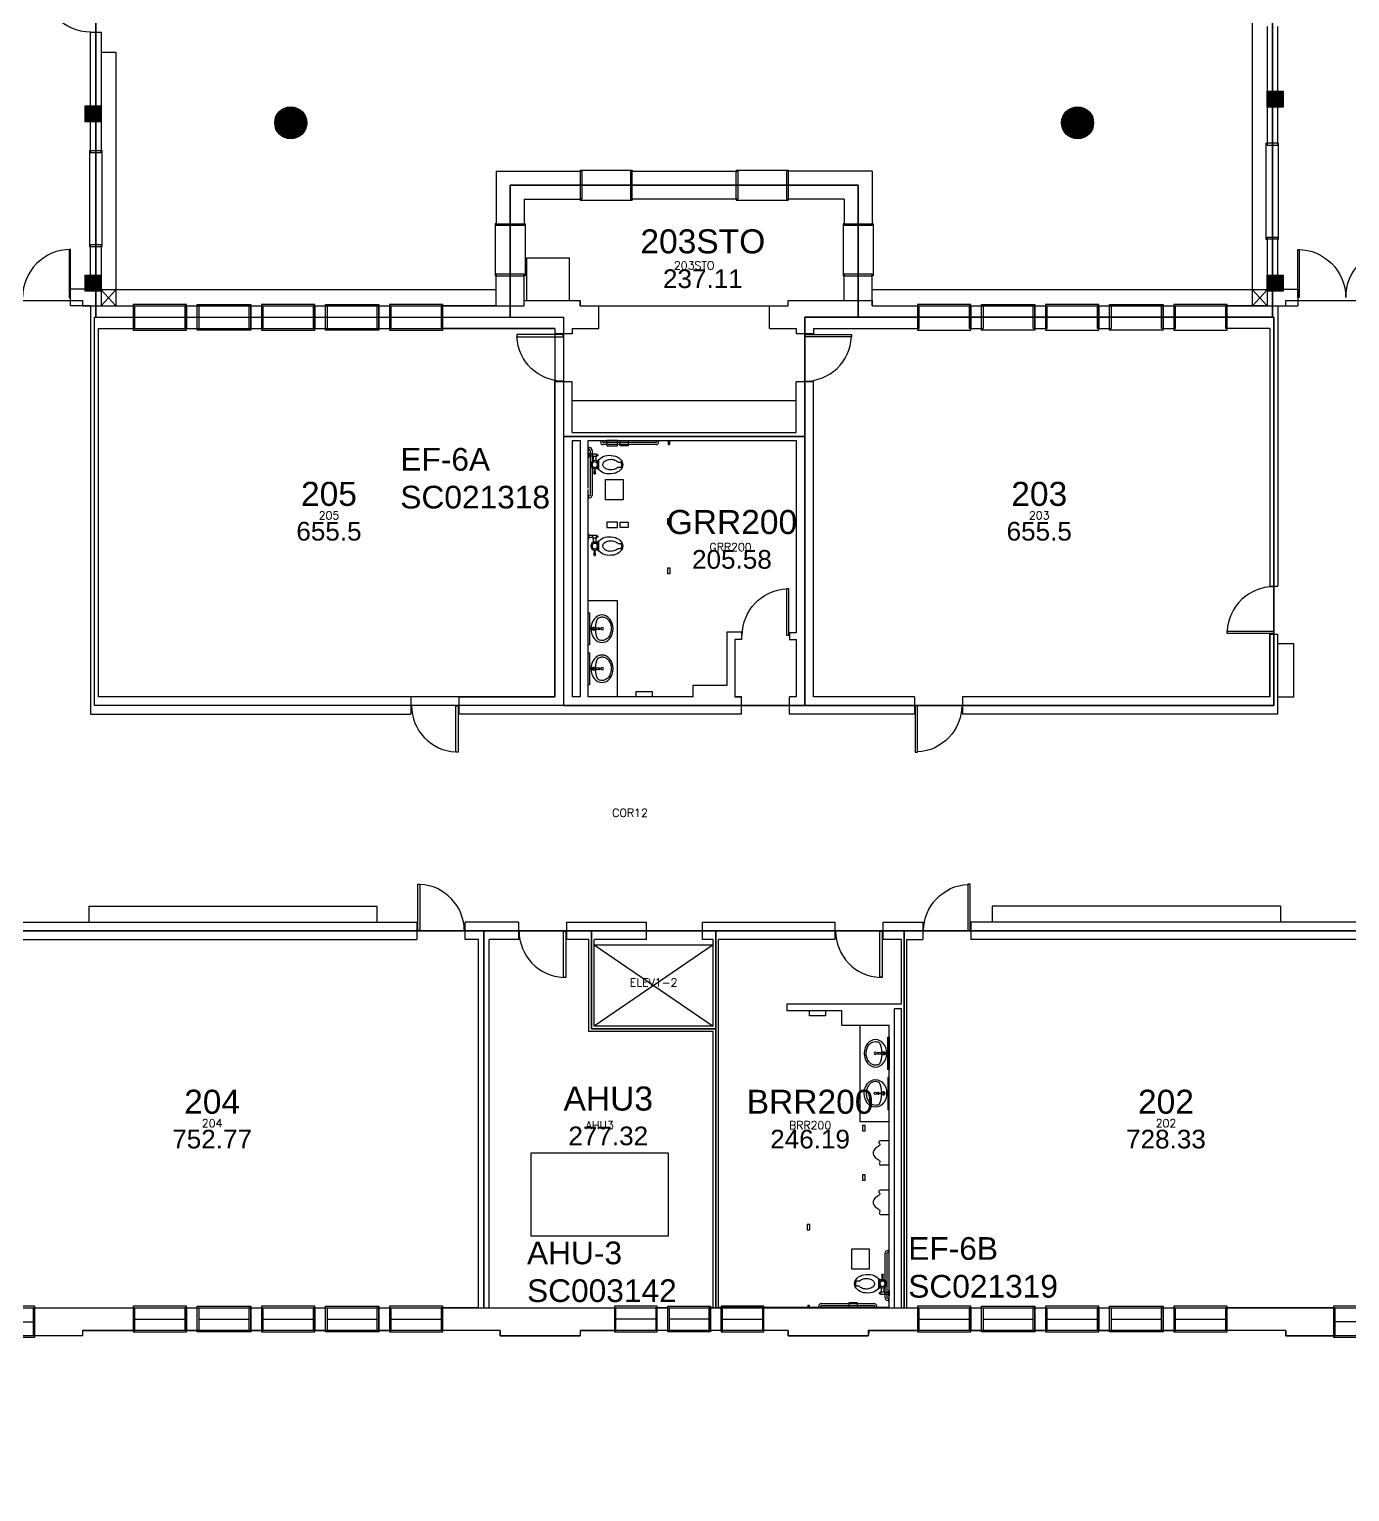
# Model space of a CAD drawing. Header units: inches. Extents: x -2145 to 3863, y -18008 to 4650.
# Drawn here: x -1026 to -36, y -17819 to -16723 of the extents above; entities that cross this region are included whole.
import ezdxf
from ezdxf.enums import TextEntityAlignment as Align

# ---------------------------------------------------------------- set-up
doc = ezdxf.new("R2010")
doc.units = ezdxf.units.IN
doc.header["$LTSCALE"] = 48
doc.header["$MEASUREMENT"] = 0
doc.layers.get('0').update_dxf_attribs({"linetype": 'CONTINUOUS'})
for name, color, linetype in [('A-COLS', 1, 'CONTINUOUS'), ('A-COLS-GRID', 41, 'CONTINUOUS'), ('A-DOOR', 30, 'CONTINUOUS'), ('A-FLR-TPTN', 30, 'CONTINUOUS'), ('A-FURN', 41, 'CONTINUOUS'), ('A-PFIX', 3, 'CONTINUOUS'), ('A-WALLS', 1, 'CONTINUOUS'), ('A-WIN', 30, 'CONTINUOUS'), ('CAFM_BLDG_OTLN', 41, 'CONTINUOUS'), ('CAFM_Gross', 200, 'CONTINUOUS'), ('CAFM_ID', 8, 'CONTINUOUS'), ('CAFM_MeasuredGross', 50, 'CONTINUOUS'), ('CAFM_SPACE', 5, 'CONTINUOUS'), ('CAFM_Space_Label', 7, 'CONTINUOUS'), ('FCA HVAC EQ', 30, 'CONTINUOUS')]:
    doc.layers.add(name, color=color, linetype=linetype)
doc.layers.add('A-FLOR-SPCL', color=2, linetype='CONTINUOUS', lineweight=15)
doc.styles.add('ARIAL', font='arial.ttf')
doc.styles.add('ATT', font='txt')
doc.styles.add('CAFM-TXT', font='txt.shx', dxfattribs={"height": 6})

# ---------------------------------------------------------------- blocks, each defined once
blk = doc.blocks.new('WN1')
for p, q in [((0, -0.5625), (0, 0.5625)), ((0, 0.5625), (1, 0.5625)), ((1, 0.5625), (1, -0.5625)), ((0, 0.5), (0.03125, 0.5)), ((0.03125, 0.5), (0.03125, -0.5)), ((1, 0.5), (0.96875, 0.5)), ((0.96875, -0.5), (0.96875, 0.5)), ((0.03125, 0), (0.96875, 0)), ((0, -0.5), (0.03125, -0.5)), ((1, -0.5), (0.96875, -0.5)), ((1, -0.5625), (0, -0.5625))]:
    blk.add_line(p, q)
blk = doc.blocks.new('DR-S90')
for p, q in [((0.015, 0.005), (0.015, 0.97)), ((0.015, 0.97), (0.062, 0.97)), ((0.062, 0.97), (0.062, 0.005)), ((0.062, 0.005), (0.015, 0.005))]:
    blk.add_line(p, q)
blk.add_arc((0.015, 0), 0.97, 360, 87.217)
blk = doc.blocks.new('DR-DOUB')
for p, q in [((0, 0.5), (0.015625, 0.5)), ((0, 0), (0, 0.5)), ((0.015625, 0.5), (0.015625, 0)), ((1, 0.5), (0.984375, 0.5)), ((0.984375, 0.5), (0.984375, 0)), ((1, 0), (1, 0.5)), ((0.015625, 0), (0, 0)), ((0.984375, 0), (1, 0))]:
    blk.add_line(p, q)
for centre, start, end in [((0, 0), 0, 90), ((1, 0), 90, 180)]:
    blk.add_arc(centre, 0.5, start, end)
blk = doc.blocks.new('08PDSS01')
for p, q in [((0, 0), (0, 1)), ((0.06, 0), (0.06, 0.998)), ((0, 0), (0.06, 0))]:
    blk.add_line(p, q)
blk.add_arc((0, 0), 1, 0, 90)
at = {"flags": 1}
for tag, p in [('DOORTYPE', (0.5, 0)), ('DOORNUM', (0.5, -0.171)), ('N/E', (0.5, -0.343)), ('DOORMAT', (0.5, -0.686)), ('SIZE', (0.5, -0.514)), ('FRAMEMAT', (0.5, -0.857)), ('JAMBDET', (0.5, -1.2)), ('HEADDET', (0.5, -1.029)), ('FIRERATE', (0.5, -1.371)), ('HRDWR', (0.5, -1.543)), ('REMRKS', (0.5, -1.714))]:
    blk.add_attdef(tag, text='', height=0.1, dxfattribs=at).set_placement(p, align=Align.CENTER)
blk = doc.blocks.new('A$C158C44AE')
at = {"ltscale": 0.5}
for p, q in [((0, 39), (0.2, 39)), ((0, 36), (0.2, 36)), ((0.2, 39), (0.2, 36)), ((0.2, 38.3), (1, 38.3)), ((0.2, 36.8), (1, 36.8)), ((1.5, 36.3), (1.5, 2.8)), ((3, 36.3), (3, 2.8)), ((8.5, 43.6), (8.5, 43.4)), ((11.5, 43.4), (8.5, 43.4)), ((9.3, 43.4), (9.3, 42.6)), ((10.8, 43.4), (10.8, 42.6)), ((50.8, 42.1), (11.3, 42.1)), ((50.8, 40.6), (11.3, 40.6)), ((11.5, 43.6), (11.5, 43.4)), ((50.5, 43.6), (50.5, 43.4)), ((53.5, 43.4), (50.5, 43.4)), ((51.3, 43.4), (51.3, 42.6)), ((52.8, 43.4), (52.8, 42.6)), ((53.5, 43.6), (53.5, 43.4)), ((0, 3), (0.2, 3)), ((0, 0), (0.2, 0)), ((0.2, 0), (0.2, 3)), ((0.2, 2.3), (1, 2.3)), ((0.2, 0.8), (1, 0.8))]:
    blk.add_line(p, q, dxfattribs=at)
for centre, radius, start, end in [((1, 36.3), 2, 0, 90), ((1, 36.3), 0.5, 0, 90), ((11.3, 42.6), 2, 180, 270), ((11.3, 42.6), 0.5, 180, 270), ((50.8, 42.6), 2, 270, 0), ((50.8, 42.6), 0.5, 270, 0), ((1, 2.8), 0.5, 270, 0), ((1, 2.8), 2, 270, 0)]:
    blk.add_arc(centre, radius, start, end, dxfattribs=at)
blk = doc.blocks.new('uri2')
at = {"flags": 128}
blk.add_lwpolyline([(10.4, 3.3), (7.6, 5.3, -0.277747), (7, 6.1), (7, 6.3, -0.158056), (7.3, 7.3, 0.609508), (6.4, 9), (0, 9), (0, -9), (6.6, -9, 0.685186), (7.4, -7.1, -0.211068), (7, -6.3), (7, -6.1, -0.277747), (7.6, -5.3), (10.4, -3.3, 0.481728), (10.4, 3.3)], format="xyb", close=True, dxfattribs=at)
blk = doc.blocks.new('push lav')
for p, q in [((0.8, -6.1), (-0.7, -6.1)), ((-0.4, -4.7), (-0.5, -2.2)), ((0.5, -2.2), (0.4, -4.7))]:
    blk.add_line(p, q)
for points in [[(-7.9, -3.2, 0.098679), (-0.6, -4.8, 0.098679)], [(0.7, -4.8, 0.097688), (7.9, -3.2)]]:
    blk.add_lwpolyline(points, format="xyb")
blk.add_lwpolyline([(-0.2, -4.7), (0.2, -4.7, -0.414214), (0.8, -5.3), (0.8, -6.9, -0.414214), (0.7, -7), (-0.6, -7, -0.414214), (-0.7, -6.9), (-0.7, -5.3, -0.414214)], format="xyb", close=True)
blk.add_circle((0, 0), 0.933)
for centre, radius, start, end in [((0, -6.2), 1.25, 128.8964, 51.1036), ((0, -6.2), 1, 142.1808, 218.2793), ((0, -2.2), 0.699, 313.1856, 225.4202), ((0, -6.2), 1, 233.5734, 306.4266), ((0, -2.2), 0.498, 354.7676, 181.7296), ((0, -6.2), 1, 321.7207, 37.8192)]:
    blk.add_arc(centre, radius, start, end)
blk.add_ellipse((0, -0.1), major_axis=(-10.3, 0), ratio=0.812465)
blk.add_open_spline([(7.9, -3.2), (8, -2.9), (8.2, -2.7), (8.6, -1.7), (8.8, -1), (8.9, 0.6), (8.7, 1.4), (8.1, 2.9), (7.6, 3.6), (6.3, 4.8), (5.5, 5.4), (3.6, 6.3), (2.6, 6.6), (0.5, 6.9), (-0.6, 6.9), (-2.7, 6.5), (-3.7, 6.2), (-5.6, 5.3), (-6.4, 4.8), (-7.6, 3.5), (-8.1, 2.8), (-8.7, 1.3), (-8.8, 0.6), (-8.8, -0.1), (-8.8, -0.7), (-8.7, -1.3), (-8.4, -2.3), (-8.2, -2.8), (-7.9, -3.2)], degree=3, knots=[2.657916, 2.657916, 2.657916, 2.657916, 2.76688, 2.76688, 3.121874, 3.121874, 3.476868, 3.476868, 3.831863, 3.831863, 4.186857, 4.186857, 4.541851, 4.541851, 4.896845, 4.896845, 5.251839, 5.251839, 5.606834, 5.606834, 5.961828, 5.961828, 6.283185, 6.283185, 6.283185, 6.565106, 6.565106, 6.766844, 6.766844, 6.766844, 6.766844])
blk = doc.blocks.new('toidy3')
at = {"color": 0, "linetype": 'ByBlock', "lineweight": -2}
for p, q in [((4.6, 3), (4.4, 6.7)), ((4.6, 7), (5.3, 7)), ((5.6, 6.7), (5.4, 3)), ((8, 3.7), (8, -3.7)), ((22.4, 1.8), (25.7, 1.8)), ((3.5, -6.3), (0.2, -6.3)), ((3.5, -7.9), (0.2, -7.9)), ((4, -2.8), (4, -6)), ((6, -2.8), (6, -6)), ((22.4, -1.8), (25.7, -1.8))]:
    blk.add_line(p, q, dxfattribs=at)
for points in [[(0, -9.1), (0.2, -9.1), (0.2, -5.1), (0, -5.1)], [(3.5, -8.1), (6.4, -8.1), (6.4, -6), (3.5, -6)], [(6.4, -7.9), (6.9, -7.9), (6.9, -6.3), (6.4, -6.3)], [(6.9, -7.4), (7.3, -7.4), (7.3, -6.7), (6.9, -6.7)]]:
    blk.add_lwpolyline(points, close=True, dxfattribs=at)
for radius in [3.02, 2.02]:
    blk.add_circle((5, 0), radius, dxfattribs=at)
for centre, radius, start, end in [((4.6, 6.7), 0.25, 90, 185.3528), ((5.3, 6.7), 0.25, 354.6472, 90), ((3.6, 8), 6.17, 298.4995, 315.9186), ((3.6, -8), 6.17, 44.0814, 61.5005)]:
    blk.add_arc(centre, radius, start, end, dxfattribs=at)
blk.add_ellipse((16.2, 0), major_axis=(9.75, 0), ratio=0.717949, start_param=3.703662, end_param=8.862708, dxfattribs=at)
for points, knots in [([(22.4, 1.8), (22.2, 1.9), (22.1, 2.1), (21.6, 2.5), (21.3, 2.8), (20.4, 3.3), (19.8, 3.5), (18.7, 3.8), (18.1, 3.9), (16.9, 4), (16.3, 4), (15.2, 3.8), (14.6, 3.7), (13.6, 3.3), (13.1, 3), (12.3, 2.5), (12, 2.2), (11.5, 1.5), (11.3, 1.2), (11.1, 0.6), (11, 0.3), (11, 0), (11, 0), (11, 0), (11, -0.3), (11, -0.6), (11.3, -1.2), (11.4, -1.5), (11.9, -2.1), (12.2, -2.4), (13, -3), (13.5, -3.2), (14.5, -3.6), (15, -3.8), (16.2, -4), (16.8, -4), (18, -4), (18.6, -3.9), (19.7, -3.6), (20.3, -3.4), (21.2, -2.9), (21.6, -2.6), (22.1, -2.1), (22.2, -1.9), (22.4, -1.8)], [3.676977, 3.676977, 3.676977, 3.676977, 3.813181, 3.813181, 4.085551, 4.085551, 4.357921, 4.357921, 4.630291, 4.630291, 4.902661, 4.902661, 5.175031, 5.175031, 5.447402, 5.447402, 5.719772, 5.719772, 5.992142, 5.992142, 6.264512, 6.264512, 6.283185, 6.283185, 6.283185, 6.555555, 6.555555, 6.827925, 6.827925, 7.100296, 7.100296, 7.372666, 7.372666, 7.645036, 7.645036, 7.917406, 7.917406, 8.189776, 8.189776, 8.462146, 8.462146, 8.734516, 8.734516, 8.889387, 8.889387, 8.889387, 8.889387]), ([(24.6, -1.8), (24.7, -1.5), (24.8, -1.1), (25.1, -0.2), (25, 0.5), (24.8, 1.4), (24.7, 1.6), (24.6, 1.8)], [2.8272874, 2.8272874, 2.8272874, 2.8272874, 2.9918259, 2.9918259, 3.3572959, 3.3572959, 3.4559427, 3.4559427, 3.4559427, 3.4559427])]:
    blk.add_open_spline(points, degree=3, knots=knots, dxfattribs=at)
at = {"style": 'ATT', "text_generation_flag": 4}
for tag, p, flags in [('ITEM', (36.1, -2.5), 3), ('ROOM_NUMBER', (36.1, -17.5), 1)]:
    blk.add_attdef(tag, p, '', height=6, dxfattribs=dict(at, flags=flags))

msp = doc.modelspace()

# ---------------------------------------------------------------- linework, layer by layer
msp.add_lwpolyline([(-973.9, -16947.5), (-631.9, -16947.5), (-631.9, -17223.5), (-973.9, -17223.5)], close=True)
at = {"layer": 'A-COLS'}
for points in [[(-97.9, -16769.5), (-85.9, -16769.5), (-85.9, -16781.5), (-97.9, -16781.5)], [(-983.9, -16780.5), (-971.9, -16780.5), (-971.9, -16792.5), (-983.9, -16792.5)], [(-983.9, -16907.5), (-971.9, -16907.5), (-971.9, -16919.5), (-983.9, -16919.5)], [(-97.9, -16907.5), (-85.9, -16907.5), (-85.9, -16919.5), (-97.9, -16919.5)]]:
    msp.add_lwpolyline(points, close=True, dxfattribs=at)
for centre in [(-829.9, -16793.2), (-239.9, -16793.2)]:
    msp.add_circle(centre, 12, dxfattribs=at)
at = {"layer": 'A-COLS-GRID', "const_width": 12}
for points in [[(-835.9, -16793.2, 1), (-823.9, -16793.2, 1)], [(-245.9, -16793.2, 1), (-233.9, -16793.2, 1)]]:
    msp.add_lwpolyline(points, format="xyb", close=True, dxfattribs=at)
at = {"layer": 'A-COLS-GRID'}
for points in [[(-97.9, -16769.5), (-85.9, -16769.5), (-97.9, -16781.5), (-85.9, -16781.5)], [(-983.9, -16780.5), (-971.9, -16780.5), (-983.9, -16792.5), (-971.9, -16792.5)], [(-983.9, -16907.5), (-971.9, -16907.5), (-983.9, -16919.5), (-971.9, -16919.5)], [(-97.9, -16907.5), (-85.9, -16907.5), (-97.9, -16919.5), (-85.9, -16919.5)]]:
    msp.add_solid(points, dxfattribs=at)
at = {"layer": 'A-DOOR'}
for p, q in [((-458.1, -17142.5), (-458.1, -17177.2)), ((-456.4, -17142.5), (-458.1, -17142.5)), ((-456.4, -17177.2), (-456.4, -17142.5)), ((-458.1, -17177.2), (-456.4, -17177.2)), ((-386.4, -17433.7), (-388.1, -17433.7)), ((-509.5, -17681.2), (-381.2, -17681.2)), ((-509.5, -17681.5), (-381.2, -17681.5))]:
    msp.add_line(p, q, dxfattribs=at)
at = {"layer": 'A-DOOR', "extrusion": (0, 0, -1)}
msp.add_ellipse((-456.4, -17177.4), major_axis=(-24.7, 24.7), ratio=1, start_param=5.497787, end_param=7.020011, dxfattribs=at)
at = {"layer": 'A-FLR-TPTN'}
for p, q in [((-546.9, -17031.5), (-546.9, -17034.5)), ((-546.9, -17034.5), (-545.9, -17034.5)), ((-545.9, -17031.5), (-545.9, -17034.5)), ((-546.9, -17095), (-545.9, -17095)), ((-606.9, -17160.5), (-605.9, -17160.5)), ((-605.9, -17160.5), (-605.9, -17184.5)), ((-605.9, -17184.5), (-606.9, -17184.5)), ((-606.9, -17190.5), (-605.9, -17190.5)), ((-605.9, -17190.5), (-605.9, -17214.5)), ((-605.9, -17214.5), (-606.9, -17214.5)), ((-382.2, -17502.8), (-382.2, -17478.8)), ((-382.2, -17478.8), (-381.2, -17478.8)), ((-381.2, -17478.8), (-381.2, -17502.8)), ((-381.2, -17502.8), (-382.2, -17502.8)), ((-382.2, -17508.8), (-382.2, -17532.8)), ((-381.2, -17508.8), (-382.2, -17508.8)), ((-381.2, -17532.8), (-381.2, -17508.8)), ((-382.2, -17532.8), (-381.2, -17532.8)), ((-442.2, -17679.5), (-441.2, -17679.5)), ((-442.2, -17679.5), (-442.2, -17681.5)), ((-441.2, -17679.5), (-441.2, -17681.5))]:
    msp.add_line(p, q, dxfattribs=at)
for points in [[(-592.9, -17035.5), (-584.9, -17035.5), (-584.9, -17031.5), (-592.9, -17031.5), (-592.9, -17035.5)], [(-582.9, -17031.5), (-576.9, -17031.5), (-576.9, -17035.5), (-582.9, -17035.5), (-582.9, -17031.5)], [(-592.9, -17096.5), (-584.9, -17096.5), (-584.9, -17092.5), (-592.9, -17092.5), (-592.9, -17096.5)], [(-582.9, -17092.5), (-576.9, -17092.5), (-576.9, -17096.5), (-582.9, -17096.5), (-582.9, -17092.5)], [(-547.4, -17090), (-547.4, -17094), (-545.4, -17094), (-545.4, -17090), (-547.4, -17090)], [(-547.4, -17127), (-547.4, -17131), (-545.4, -17131), (-545.4, -17127), (-547.4, -17127)], [(-570.9, -17223.5), (-570.9, -17219.5), (-558.9, -17219.5), (-558.9, -17223.5), (-570.9, -17223.5)], [(-441, -17462.6), (-441, -17458.6), (-429, -17458.6), (-429, -17462.6), (-441, -17462.6)], [(-401.2, -17545), (-401.2, -17549), (-399.2, -17549), (-399.2, -17545), (-401.2, -17545)], [(-401.2, -17582), (-401.2, -17586), (-399.2, -17586), (-399.2, -17582), (-401.2, -17582)], [(-442.7, -17619), (-442.7, -17623), (-440.7, -17623), (-440.7, -17619), (-442.7, -17619)], [(-405.2, -17681.5), (-411.2, -17681.5), (-411.2, -17677.5), (-405.2, -17677.5), (-405.2, -17681.5)]]:
    msp.add_lwpolyline(points, dxfattribs=at)
at = {"layer": 'A-FURN'}
for p, q in [((-108.9, -16930.5), (-108.9, -16543)), ((-971.9, -16740.2), (-960.9, -16740.2)), ((-960.9, -16740.2), (-960.9, -16930.5)), ((-652.9, -16894.5), (-620.9, -16894.5)), ((-652.9, -16926.5), (-652.9, -16894.5)), ((-620.9, -16926.5), (-620.9, -16894.5)), ((-675.9, -16918.5), (-971.9, -16918.5)), ((-971.9, -16930.5), (-960.9, -16918.5)), ((-971.9, -16918.5), (-960.9, -16930.5)), ((-97.9, -16918.5), (-393.9, -16918.5)), ((-108.9, -16918.5), (-97.9, -16930.5)), ((-97.9, -16918.5), (-108.9, -16930.5)), ((-618.9, -17001.5), (-450.9, -17001.5)), ((-89.9, -17183.5), (-77.9, -17183.5)), ((-77.9, -17223.5), (-77.9, -17183.5)), ((-89.9, -17223.5), (-77.9, -17223.5)), ((-981.2, -17380.5), (-765.2, -17380.5)), ((-981.2, -17380.5), (-981.2, -17392.5)), ((-765.2, -17380.5), (-765.2, -17392.5)), ((-303.9, -17380.5), (-303.9, -17392.5)), ((-87.9, -17380.5), (-303.9, -17380.5)), ((-87.9, -17380.5), (-87.9, -17392.5)), ((-513.2, -17409.5), (-602.4, -17470.5)), ((-602.4, -17409.5), (-513.2, -17470.5)), ((-602.4, -17409.5), (-513.2, -17409.5))]:
    msp.add_line(p, q, dxfattribs=at)
for points in [[(-584.9, -17223.5), (-584.9, -17151.5), (-606.9, -17151.5)], [(-403.2, -17469.8), (-403.2, -17541.8), (-381.2, -17541.8)]]:
    msp.add_lwpolyline(points, dxfattribs=at)
at = {"layer": 'A-PFIX'}
for p, q in [((-606.9, -17180.3), (-606.9, -17156.3)), ((-606.9, -17180.3), (-606.9, -17156.3)), ((-606.9, -17210.3), (-606.9, -17186.3)), ((-606.9, -17210.3), (-606.9, -17186.3))]:
    msp.add_line(p, q, dxfattribs=at)
at = {"layer": 'A-WALLS'}
for p, q in [((-979.9, -16814), (-979.9, -16725.2)), ((-979.9, -16725.2), (-971.9, -16725.2)), ((-971.9, -16725.2), (-971.9, -16814)), ((-97.9, -16721), (-97.9, -16808.5)), ((-89.9, -16808.5), (-89.9, -16721)), ((-979.9, -16814), (-971.9, -16814)), ((-89.9, -16808.5), (-97.9, -16808.5)), ((-675.9, -16829.5), (-612.9, -16829.5)), ((-675.9, -16829.5), (-675.9, -16869)), ((-612.9, -16829.5), (-612.9, -16850.5)), ((-573.9, -16850.5), (-573.9, -16829.5)), ((-573.9, -16829.5), (-495.9, -16829.5)), ((-495.9, -16850.5), (-495.9, -16829.5)), ((-393.9, -16829.5), (-456.9, -16829.5)), ((-456.9, -16829.5), (-456.9, -16850.5)), ((-393.9, -16829.5), (-393.9, -16869)), ((-654.9, -16850.5), (-612.9, -16850.5)), ((-654.9, -16850.5), (-654.9, -16869)), ((-495.9, -16850.5), (-573.9, -16850.5)), ((-414.9, -16850.5), (-456.9, -16850.5)), ((-414.9, -16850.5), (-414.9, -16869)), ((-675.9, -16869), (-654.9, -16869)), ((-414.9, -16869), (-393.9, -16869)), ((-89.9, -16880.5), (-97.9, -16880.5)), ((-97.9, -16880.5), (-97.9, -16930.5)), ((-89.9, -16918), (-89.9, -16880.5)), ((-979.9, -16918), (-979.9, -16886)), ((-979.9, -16886), (-971.9, -16886)), ((-971.9, -16886), (-971.9, -16930.5)), ((-675.9, -16930.5), (-675.9, -16908)), ((-675.9, -16908), (-654.9, -16908)), ((-654.9, -16926.5), (-654.9, -16908)), ((-414.9, -16926.5), (-414.9, -16908)), ((-414.9, -16908), (-393.9, -16908)), ((-393.9, -16930.5), (-393.9, -16908)), ((-979.9, -16918), (-994.9, -16918)), ((-994.9, -16930.5), (-994.9, -16918)), ((-654.9, -16926.5), (-612.9, -16926.5)), ((-612.9, -16930.5), (-612.9, -16926.5)), ((-456.9, -16930.5), (-456.9, -16926.5)), ((-456.9, -16926.5), (-414.9, -16926.5)), ((-89.9, -16918), (-74.9, -16918)), ((-74.9, -16918), (-74.9, -16930.5)), ((-979.9, -16930.5), (-994.9, -16930.5)), ((-979.9, -16930.5), (-979.9, -17236.5)), ((-971.9, -16930.5), (-947.9, -16930.5)), ((-947.9, -16930.5), (-947.9, -16947.5)), ((-907.9, -16930.5), (-907.9, -16947.5)), ((-907.9, -16930.5), (-899.9, -16930.5)), ((-899.9, -16947.5), (-899.9, -16930.5)), ((-859.9, -16947.5), (-859.9, -16930.5)), ((-859.9, -16930.5), (-851.9, -16930.5)), ((-851.9, -16930.5), (-851.9, -16947.5)), ((-811.9, -16930.5), (-811.9, -16947.5)), ((-811.9, -16930.5), (-803.9, -16930.5)), ((-803.9, -16947.5), (-803.9, -16930.5)), ((-763.9, -16947.5), (-763.9, -16930.5)), ((-763.9, -16930.5), (-755.9, -16930.5)), ((-755.9, -16930.5), (-755.9, -16947.5)), ((-715.9, -16947.5), (-715.9, -16930.5)), ((-675.9, -16930.5), (-715.9, -16930.5)), ((-612.9, -16930.5), (-598.9, -16930.5)), ((-598.9, -16947.5), (-598.9, -16930.5)), ((-470.9, -16930.5), (-456.9, -16930.5)), ((-470.9, -16947.5), (-470.9, -16930.5)), ((-393.9, -16930.5), (-359.9, -16930.5)), ((-359.9, -16930.5), (-359.9, -16947.5)), ((-319.9, -16930.5), (-311.9, -16930.5)), ((-319.9, -16930.5), (-319.9, -16947.5)), ((-311.9, -16947.5), (-311.9, -16930.5)), ((-271.9, -16930.5), (-263.9, -16930.5)), ((-271.9, -16947.5), (-271.9, -16930.5)), ((-263.9, -16930.5), (-263.9, -16947.5)), ((-223.9, -16930.5), (-215.9, -16930.5)), ((-223.9, -16930.5), (-223.9, -16947.5)), ((-215.9, -16947.5), (-215.9, -16930.5)), ((-175.9, -16930.5), (-167.9, -16930.5)), ((-175.9, -16947.5), (-175.9, -16930.5)), ((-167.9, -16930.5), (-167.9, -16947.5)), ((-97.9, -16930.5), (-127.9, -16930.5)), ((-127.9, -16947.5), (-127.9, -16930.5)), ((-89.9, -16930.5), (-89.9, -17140.5)), ((-89.9, -16930.5), (-74.9, -16930.5)), ((-973.9, -17223.5), (-973.9, -16947.5)), ((-973.9, -16947.5), (-947.9, -16947.5)), ((-907.9, -16947.5), (-899.9, -16947.5)), ((-859.9, -16947.5), (-851.9, -16947.5)), ((-811.9, -16947.5), (-803.9, -16947.5)), ((-763.9, -16947.5), (-755.9, -16947.5)), ((-631.9, -16947.5), (-715.9, -16947.5)), ((-631.9, -16947.5), (-631.9, -16951.5)), ((-618.9, -16947.5), (-598.9, -16947.5)), ((-618.9, -16947.5), (-618.9, -16951.5)), ((-470.9, -16947.5), (-450.9, -16947.5)), ((-450.9, -16947.5), (-450.9, -16951.5)), ((-437.9, -16947.5), (-359.9, -16947.5)), ((-437.9, -16947.5), (-437.9, -16951.5)), ((-319.9, -16947.5), (-311.9, -16947.5)), ((-271.9, -16947.5), (-263.9, -16947.5)), ((-223.9, -16947.5), (-215.9, -16947.5)), ((-175.9, -16947.5), (-167.9, -16947.5)), ((-95.9, -16947.5), (-127.9, -16947.5)), ((-95.9, -16947.5), (-95.9, -17140.5)), ((-618.9, -16951.5), (-631.9, -16951.5)), ((-437.9, -16951.5), (-450.9, -16951.5)), ((-631.9, -17223.5), (-631.9, -16987.5)), ((-618.9, -16987.5), (-631.9, -16987.5)), ((-618.9, -17025.5), (-618.9, -16987.5)), ((-450.9, -17025.5), (-450.9, -16987.5)), ((-437.9, -16987.5), (-450.9, -16987.5)), ((-437.9, -17223.5), (-437.9, -16987.5)), ((-618.9, -17025.5), (-450.9, -17025.5)), ((-618.9, -17031.5), (-618.9, -17223.5)), ((-618.9, -17031.5), (-612.9, -17031.5)), ((-612.9, -17031.5), (-612.9, -17223.5)), ((-606.9, -17067), (-606.9, -17031.5)), ((-606.9, -17031.5), (-450.9, -17031.5)), ((-450.9, -17031.5), (-450.9, -17175.5)), ((-606.9, -17223.5), (-606.9, -17068)), ((-95.9, -17140.5), (-89.9, -17140.5)), ((-491.9, -17174.8), (-491.9, -17180.5)), ((-450.9, -17175.5), (-455.9, -17175.5)), ((-455.9, -17175.5), (-455.9, -17180.5)), ((-95.9, -17176.5), (-95.9, -17223.5)), ((-95.9, -17223.5), (-95.9, -17176.5)), ((-95.9, -17176.5), (-89.9, -17176.5)), ((-89.9, -17236.5), (-89.9, -17176.5)), ((-496.9, -17181.5), (-496.9, -17223.5)), ((-450.9, -17181.5), (-450.9, -17223.5)), ((-739.9, -17223.5), (-973.9, -17223.5)), ((-739.9, -17223.5), (-739.9, -17236.5)), ((-703.9, -17223.5), (-631.9, -17223.5)), ((-703.9, -17223.5), (-703.9, -17236.5)), ((-612.9, -17223.5), (-618.9, -17223.5)), ((-528.1, -17223.5), (-606.9, -17223.5)), ((-491.9, -17223.5), (-496.9, -17223.5)), ((-491.9, -17236.5), (-491.9, -17223.5)), ((-450.9, -17223.5), (-455.9, -17223.5)), ((-455.9, -17236.5), (-455.9, -17223.5)), ((-362.3, -17223.5), (-437.9, -17223.5)), ((-362.3, -17223.5), (-362.3, -17236.5)), ((-95.9, -17223.5), (-326.3, -17223.5)), ((-326.3, -17223.5), (-326.3, -17236.5)), ((-979.9, -17236.5), (-739.9, -17236.5)), ((-491.9, -17236.5), (-703.9, -17236.5)), ((-362.3, -17236.5), (-455.9, -17236.5)), ((-89.9, -17236.5), (-326.3, -17236.5)), ((-1081.9, -17392.5), (-735.2, -17392.5)), ((-735.2, -17392.5), (-735.2, -17405.5)), ((-659.2, -17392.5), (-699.2, -17392.5)), ((-699.2, -17405.5), (-699.2, -17392.5)), ((-659.2, -17392.5), (-659.2, -17405.5)), ((-623.2, -17392.5), (-623.2, -17405.5)), ((-623.2, -17392.5), (-563.2, -17392.5)), ((-563.2, -17405.5), (-563.2, -17392.5)), ((-521.2, -17405.5), (-521.2, -17392.5)), ((-521.2, -17392.5), (-421.9, -17392.5)), ((-421.9, -17392.5), (-421.9, -17405.5)), ((-385.9, -17392.5), (-385.9, -17405.5)), ((-385.9, -17392.5), (-355.9, -17392.5)), ((-355.9, -17392.5), (-355.9, -17405.5)), ((-319.9, -17392.5), (-319.9, -17405.5)), ((9.1, -17392.5), (-319.9, -17392.5)), ((-1081.9, -17405.5), (-735.2, -17405.5)), ((-689.2, -17405.5), (-699.2, -17405.5)), ((-689.2, -17681.5), (-689.2, -17405.5)), ((-681.2, -17681.5), (-681.2, -17405.5)), ((-659.2, -17405.5), (-681.2, -17405.5)), ((-606.4, -17405.5), (-623.2, -17405.5)), ((-606.4, -17474.5), (-606.4, -17405.5)), ((-602.4, -17470.5), (-602.4, -17405.5)), ((-563.2, -17405.5), (-602.4, -17405.5)), ((-513.2, -17405.5), (-521.2, -17405.5)), ((-513.2, -17470.5), (-513.2, -17405.5)), ((-509.2, -17681.5), (-509.2, -17405.5)), ((-421.9, -17405.5), (-509.2, -17405.5)), ((-371.9, -17405.5), (-385.9, -17405.5)), ((-371.9, -17453.5), (-371.9, -17405.5)), ((-367.9, -17681.5), (-367.9, -17405.5)), ((-367.9, -17405.5), (-355.9, -17405.5)), ((12.1, -17405.5), (-319.9, -17405.5)), ((-417, -17454), (-457.9, -17454)), ((-457.9, -17454), (-457.9, -17458.6)), ((-371.9, -17454), (-417, -17454)), ((-457.9, -17458.6), (-417, -17458.6)), ((-417, -17458.6), (-417, -17469.8)), ((-371.9, -17457.5), (-377.2, -17457.5)), ((-377.2, -17681.5), (-377.2, -17457.5)), ((-371.9, -17681.5), (-371.9, -17457.5)), ((-513.2, -17474.5), (-606.4, -17474.5)), ((-513.2, -17470.5), (-602.4, -17470.5)), ((-513.2, -17681.5), (-513.2, -17474.5)), ((-417, -17469.8), (-381.2, -17469.8)), ((-381.2, -17681.5), (-381.2, -17469.8)), ((-1021.9, -17702.5), (-1021.9, -17681.5)), ((-1021.9, -17681.5), (-947.9, -17681.5)), ((-947.9, -17681.5), (-947.9, -17698.5)), ((-907.9, -17681.5), (-899.9, -17681.5)), ((-907.9, -17681.5), (-907.9, -17698.5)), ((-899.9, -17698.5), (-899.9, -17681.5)), ((-859.9, -17681.5), (-851.9, -17681.5)), ((-859.9, -17698.5), (-859.9, -17681.5)), ((-851.9, -17681.5), (-851.9, -17698.5)), ((-811.9, -17681.5), (-803.9, -17681.5)), ((-811.9, -17681.5), (-811.9, -17698.5)), ((-803.9, -17698.5), (-803.9, -17681.5)), ((-763.9, -17681.5), (-755.9, -17681.5)), ((-763.9, -17698.5), (-763.9, -17681.5)), ((-755.9, -17681.5), (-755.9, -17698.5)), ((-689.2, -17681.5), (-715.9, -17681.5)), ((-715.9, -17698.5), (-715.9, -17681.5)), ((-681.2, -17681.5), (-587.2, -17681.5)), ((-587.2, -17681.5), (-587.2, -17698.5)), ((-555.2, -17698.5), (-555.2, -17681.5)), ((-547.2, -17681.5), (-555.2, -17681.5)), ((-547.2, -17698.5), (-547.2, -17681.5)), ((-515.2, -17698.5), (-515.2, -17681.5)), ((-507.2, -17681.5), (-515.2, -17681.5)), ((-507.2, -17698.5), (-507.2, -17681.5)), ((-381.2, -17681.5), (-475.2, -17681.5)), ((-475.2, -17698.5), (-475.2, -17681.5)), ((-377.2, -17681.5), (-371.9, -17681.5)), ((-367.9, -17681.5), (-359.9, -17681.5)), ((-359.9, -17681.5), (-359.9, -17698.5)), ((-319.9, -17681.5), (-319.9, -17698.5)), ((-319.9, -17681.5), (-311.9, -17681.5)), ((-311.9, -17698.5), (-311.9, -17681.5)), ((-271.9, -17698.5), (-271.9, -17681.5)), ((-271.9, -17681.5), (-263.9, -17681.5)), ((-263.9, -17681.5), (-263.9, -17698.5)), ((-223.9, -17681.5), (-223.9, -17698.5)), ((-223.9, -17681.5), (-215.9, -17681.5)), ((-215.9, -17698.5), (-215.9, -17681.5)), ((-175.9, -17698.5), (-175.9, -17681.5)), ((-175.9, -17681.5), (-167.9, -17681.5)), ((-167.9, -17681.5), (-167.9, -17698.5)), ((-47.9, -17681.5), (-127.9, -17681.5)), ((-127.9, -17698.5), (-127.9, -17681.5)), ((-47.9, -17702.5), (-47.9, -17681.5)), ((-985.9, -17702.5), (-1021.9, -17702.5)), ((-985.9, -17698.5), (-985.9, -17702.5)), ((-985.9, -17698.5), (-947.9, -17698.5)), ((-907.9, -17698.5), (-899.9, -17698.5)), ((-859.9, -17698.5), (-851.9, -17698.5)), ((-811.9, -17698.5), (-803.9, -17698.5)), ((-763.9, -17698.5), (-755.9, -17698.5)), ((-672.9, -17698.5), (-715.9, -17698.5)), ((-672.9, -17698.5), (-672.9, -17702.5)), ((-672.9, -17702.5), (-612.9, -17702.5)), ((-612.9, -17698.5), (-612.9, -17702.5)), ((-612.9, -17698.5), (-587.2, -17698.5)), ((-547.2, -17698.5), (-555.2, -17698.5)), ((-507.2, -17698.5), (-515.2, -17698.5)), ((-456.9, -17698.5), (-475.2, -17698.5)), ((-456.9, -17698.5), (-456.9, -17702.5)), ((-456.9, -17702.5), (-396.9, -17702.5)), ((-396.9, -17698.5), (-396.9, -17702.5)), ((-396.9, -17698.5), (-359.9, -17698.5)), ((-319.9, -17698.5), (-311.9, -17698.5)), ((-271.9, -17698.5), (-263.9, -17698.5)), ((-223.9, -17698.5), (-215.9, -17698.5)), ((-175.9, -17698.5), (-167.9, -17698.5)), ((-83.9, -17698.5), (-127.9, -17698.5)), ((-83.9, -17698.5), (-83.9, -17702.5)), ((-83.9, -17702.5), (-47.9, -17702.5))]:
    msp.add_line(p, q, dxfattribs=at)
for points in [[(-528.1, -17223.8), (-528.1, -17214.8), (-502.6, -17214.8), (-502.6, -17174.8), (-491.9, -17174.8)], [(-491.9, -17180.5), (-496.9, -17180.5), (-496.9, -17223.5), (-491.9, -17223.5)], [(-455.9, -17180.5), (-450.9, -17180.5), (-450.9, -17223.5), (-455.9, -17223.5)]]:
    msp.add_lwpolyline(points, dxfattribs=at)
at = {"layer": 'A-WIN'}
for p, q in [((-980.7, -16814), (-980.7, -16886)), ((-975.9, -16815.5), (-975.9, -16884.5)), ((-971.2, -16886), (-971.2, -16814)), ((-98.7, -16808.5), (-98.7, -16880.5)), ((-93.9, -16810), (-93.9, -16879)), ((-89.2, -16880.5), (-89.2, -16808.5)), ((-612.9, -16828.7), (-573.9, -16828.7)), ((-495.9, -16828.7), (-456.9, -16828.7)), ((-575.2, -16840), (-611.7, -16840)), ((-458.2, -16840), (-494.7, -16840)), ((-612.9, -16851.2), (-573.9, -16851.2)), ((-495.9, -16851.2), (-456.9, -16851.2)), ((-676.7, -16869), (-676.7, -16908)), ((-665.4, -16906.7), (-665.4, -16870.2)), ((-654.2, -16869), (-654.2, -16908)), ((-415.7, -16869), (-415.7, -16908)), ((-404.4, -16906.7), (-404.4, -16870.2)), ((-393.2, -16869), (-393.2, -16908))]:
    msp.add_line(p, q, dxfattribs=at)
for points in [[(-980.7, -16814), (-979.9, -16814), (-979.9, -16815.5), (-971.9, -16815.5), (-971.9, -16814), (-971.2, -16814)], [(-98.7, -16808.5), (-97.9, -16808.5), (-97.9, -16810), (-89.9, -16810), (-89.9, -16808.5), (-89.2, -16808.5)], [(-612.9, -16828.7), (-612.9, -16829.5), (-611.7, -16829.5), (-611.7, -16850.5), (-612.9, -16850.5), (-612.9, -16851.2)], [(-573.9, -16828.7), (-573.9, -16829.5), (-575.2, -16829.5), (-575.2, -16850.5), (-573.9, -16850.5), (-573.9, -16851.2)], [(-495.9, -16828.7), (-495.9, -16829.5), (-494.7, -16829.5), (-494.7, -16850.5), (-495.9, -16850.5), (-495.9, -16851.2)], [(-456.9, -16828.7), (-456.9, -16829.5), (-458.2, -16829.5), (-458.2, -16850.5), (-456.9, -16850.5), (-456.9, -16851.2)], [(-654.2, -16869), (-654.9, -16869), (-654.9, -16870.2), (-675.9, -16870.2), (-675.9, -16869), (-676.7, -16869)], [(-393.2, -16869), (-393.9, -16869), (-393.9, -16870.2), (-414.9, -16870.2), (-414.9, -16869), (-415.7, -16869)], [(-98.7, -16880.5), (-97.9, -16880.5), (-97.9, -16879), (-89.9, -16879), (-89.9, -16880.5), (-89.2, -16880.5)], [(-980.7, -16886), (-979.9, -16886), (-979.9, -16884.5), (-971.9, -16884.5), (-971.9, -16886), (-971.2, -16886)], [(-654.2, -16908), (-654.9, -16908), (-654.9, -16906.7), (-675.9, -16906.7), (-675.9, -16908), (-676.7, -16908)], [(-393.2, -16908), (-393.9, -16908), (-393.9, -16906.7), (-414.9, -16906.7), (-414.9, -16908), (-415.7, -16908)]]:
    msp.add_lwpolyline(points, dxfattribs=at)
at = {"layer": 'CAFM_BLDG_OTLN'}
for points in [[(-1081.9, -16926.5), (-985.9, -16926.5), (-985.9, -16930.5), (-654.9, -16930.5), (-654.9, -16926.5), (-612.9, -16926.5), (-612.9, -16930.5), (-456.9, -16930.5), (-456.9, -16926.5), (-393.9, -16926.5), (-393.9, -16930.5), (-83.9, -16930.5), (-83.9, -16926.5), (12.1, -16926.5)], [(12.1, -17702.5), (-83.9, -17702.5), (-83.9, -17698.5), (-396.2, -17698.5), (-396.9, -17702.5), (-456.9, -17702.5), (-456.9, -17698.5), (-612.9, -17698.5), (-612.9, -17702.5), (-672.9, -17702.5), (-672.9, -17698.5), (-985.9, -17698.5), (-985.9, -17702.5), (-1081.9, -17702.5)]]:
    msp.add_lwpolyline(points, dxfattribs=at)
at = {"layer": 'CAFM_Gross'}
msp.add_lwpolyline([(12.1, -17702.5), (-83.9, -17702.5), (-83.9, -17698.5), (-396.9, -17698.5), (-396.9, -17702.5), (-456.9, -17702.5), (-456.9, -17698.5), (-612.9, -17698.5), (-612.9, -17702.5), (-672.9, -17702.5), (-672.9, -17698.5), (-985.9, -17698.5), (-985.9, -17702.5), (-1081.9, -17702.5)], dxfattribs=at)
at = {"layer": 'CAFM_MeasuredGross'}
msp.add_lwpolyline([(-1102.9, -17681.5), (33.1, -17681.5), (33.1, -17819.5), (309.1, -17819.5), (309.1, -16809.5), (36.1, -16809.5), (35.9, -15874.5), (583.9, -15874.5), (584.1, -15467.5), (25.1, -15467.5), (25.1, -15421.5), (-163.9, -15421.5), (-163.9, -15299.5)], dxfattribs=at)
at = {"layer": 'CAFM_SPACE'}
for points in [[(-1084.9, -17399), (15.1, -17399), (15.1, -17230), (22.6, -17230), (22.6, -16809.5), (36.1, -16809.5), (36.1, -16792), (36.1, -15870)], [(-93.9, -16359), (-93.9, -16939), (-92.9, -16939), (-92.9, -17230), (-976.9, -17230), (-976.9, -16939), (-975.9, -16939), (-975.9, -16161.7)]]:
    msp.add_lwpolyline(points, dxfattribs=at)
for points in [[(-93.9, -16810), (-93.9, -16359), (-96.8, -16359), (-96.8, -16287), (-93.9, -16287), (-93.9, -16161.7), (-585.9, -16161.7), (-585.9, -16329), (-975.9, -16329), (-975.9, -16939), (-665.4, -16939), (-665.4, -16840), (-404.4, -16840), (-404.4, -16939), (-93.9, -16939)], [(-444.4, -16939), (-404.4, -16939), (-404.4, -16840), (-665.4, -16840), (-665.4, -16939), (-625.4, -16939), (-625.4, -17028.5), (-444.4, -17028.5)], [(-625.4, -16939), (-625.4, -17230), (-976.9, -17230), (-976.9, -16939)], [(-444.4, -16939), (-444.4, -17230), (-92.9, -17230), (-92.9, -16939)], [(-625.4, -17028.5), (-625.4, -17230), (-444.4, -17230), (-444.4, -17028.5)], [(-1092.4, -17399), (-1092.4, -17681.5), (-685.2, -17681.5), (-685.2, -17399)], [(-685.2, -17399), (-685.2, -17681.5), (-511.2, -17681.5), (-511.2, -17472.5), (-604.4, -17472.5), (-604.4, -17399)], [(-604.4, -17399), (-604.4, -17472.5), (-511.2, -17472.5), (-511.2, -17399)], [(-511.2, -17399), (-511.2, -17681.5), (-369.9, -17681.5), (-369.9, -17399)], [(-369.9, -17399), (-369.9, -17681.5), (22.6, -17681.5), (22.6, -17399)]]:
    msp.add_lwpolyline(points, close=True, dxfattribs=at)
at = {"layer": 'FCA HVAC EQ'}
for points in [[(-594, -17060.5), (-580.7, -17060.5), (-580.7, -17075.8), (-594, -17075.8)], [(-649.5, -17565.5), (-547, -17565.5), (-547, -17627.8), (-649.5, -17627.8)], [(-409.3, -17637.4), (-396.1, -17637.4), (-396.1, -17652.7), (-409.3, -17652.7)]]:
    msp.add_lwpolyline(points, close=True, dxfattribs=at)

# ---------------------------------------------------------------- block references
at = {"layer": 'A-DOOR', "xscale": 36, "yscale": -36, "zscale": 36, "rotation": 270}
msp.add_blockref('08PDSS01', (-979.9, -16689.2), dxfattribs=at)
at = {"layer": 'A-DOOR'}
for name, p, xscale, yscale in [('DR-DOUB', (-1066.9, -16924.2), 72, 72), ('DR-DOUB', (-2.9, -16924.2), -72, 72), ('DR-S90', (-703.9, -17230), -36, -36), ('DR-S90', (-362.3, -17230), 36, -36), ('DR-S90', (-319.9, -17399), -36, 36), ('DR-S90', (-623.2, -17399), -36, -36), ('DR-S90', (-385.9, -17399), -36, -36)]:
    msp.add_blockref(name, p, dxfattribs=dict(at, xscale=xscale, yscale=yscale))
for p, xscale, yscale, rotation in [((-625.4, -16951.5), -36, 36, 89.99999999999969), ((-444.4, -16951.5), -36, -36, 90), ((-92.9, -17176.5), 36, 36, 90), ((-735.2, -17399), -36, -36, 180)]:
    msp.add_blockref('DR-S90', p, dxfattribs=dict(at, xscale=xscale, yscale=yscale, rotation=rotation))
at = {"layer": 'A-FLOR-SPCL'}
msp.add_blockref('A$C158C44AE', (-606.9, -17075.1), dxfattribs=at)
msp.add_blockref('A$C158C44AE', (-606.9, -17075.1), dxfattribs=at)
at = {"layer": 'A-FLR-TPTN'}
msp.add_blockref('A$C158C44AE', (-606.9, -17075.1), dxfattribs=at)
at = {"layer": 'A-FLR-TPTN', "rotation": 180}
msp.add_blockref('A$C158C44AE', (-381.2, -17637.8), dxfattribs=at)
at = {"layer": 'A-PFIX', "xscale": -1}
for name, p, rotation in [('toidy3', (-606.9, -17049.5), 180), ('toidy3', (-606.9, -17110.5), 180), ('push lav', (-596.4, -17172.5), 270), ('push lav', (-596.4, -17202.5), 270), ('push lav', (-391.6, -17490.8), 90)]:
    msp.add_blockref(name, p, dxfattribs=dict(at, rotation=rotation))
at = {"layer": 'A-PFIX'}
for name, p, rotation in [('push lav', (-391.6, -17520.8), 90), ('uri2', (-381.2, -17565.5), 180), ('uri2', (-381.2, -17602.5), 180)]:
    msp.add_blockref(name, p, dxfattribs=dict(at, rotation=rotation))
at = {"layer": 'A-PFIX', "xscale": -1}
msp.add_blockref('toidy3', (-381.2, -17663.5), dxfattribs=at)
at = {"layer": 'A-WIN'}
for p, xscale, yscale, rotation in [((-947.9, -16939), -40, 17.00000000000114, 180), ((-851.9, -16939), -40, 17.00000000000114, 180), ((-755.9, -16939), -40, 17.00000000000091, 180), ((-359.9, -16939), -40, 17.00000000000114, 180), ((-263.9, -16939), -40, 17.00000000000114, 180), ((-167.9, -16939), -40, 17.00000000000091, 180), ((-947.9, -17690), -40, 17.00000000000114, 180), ((-851.9, -17690), -40, 17.00000000000114, 180), ((-755.9, -17690), -40, 17.00000000000091, 180), ((-515.2, -17690), 32, 17.00000000000079, 179.9999999999999), ((-507.2, -17690), -32, 17.00000000000057, 180), ((-359.9, -17690), -40, 17.00000000000114, 180), ((-263.9, -17690), -40, 17.00000000000114, 180), ((-167.9, -17690), -40, 17.00000000000091, 180), ((-23.9, -17692), 24, 21.00000000000112, 179.9999999999998)]:
    msp.add_blockref('WN1', p, dxfattribs=dict(at, xscale=xscale, yscale=yscale, rotation=rotation))
for p, xscale, yscale in [((-899.9, -16939), 40, 17.00000000000114), ((-803.9, -16939), 40, 17.00000000000091), ((-311.9, -16939), 40, 17.00000000000114), ((-215.9, -16939), 40, 17.00000000000091), ((-1045.9, -17692), 24, 21.0000000000009), ((-899.9, -17690), 40, 17.00000000000114), ((-803.9, -17690), 40, 17.00000000000091), ((-555.2, -17690), -32, 17.00000000000079), ((-311.9, -17690), 40, 17.00000000000114), ((-215.9, -17690), 40, 17.00000000000091)]:
    msp.add_blockref('WN1', p, dxfattribs=dict(at, xscale=xscale, yscale=yscale))

# ---------------------------------------------------------------- texts
at = {"layer": 'CAFM_ID', "style": 'CAFM-TXT'}
for s, p in [('203STO', (-527.4, -16903.2)), ('205', (-801.2, -17090.5)), ('203', (-268.7, -17090.5)), ('GRR200', (-500.1, -17114.3)), ('COR12', (-575.5, -17313.5)), ('ELEV1-2', (-557.8, -17440.7)), ('204', (-888.8, -17546.2)), ('AHU3', (-598.2, -17547.7)), ('BRR200', (-440.5, -17547.7)), ('202', (-173.7, -17546.2))]:
    msp.add_text(s, height=6, dxfattribs=at).set_placement(p, align=Align.CENTER)
at = {"layer": 'CAFM_Space_Label', "color": 7, "char_height": 0.2, "attachment_point": 5}
for s, insert in [('{\\fArial.ttf;\\H18;203STO}{\\fArial.ttf;\\H14;\\P237.11}', (-520.9, -16895.2)), ('{\\fArial.ttf;\\H18;205}{\\fArial.ttf;\\H14;\\P655.5}', (-801.2, -17084.5)), ('{\\fArial.ttf;\\H18;203}{\\fArial.ttf;\\H14;\\P655.5}', (-268.7, -17084.5)), ('{\\fArial.ttf;\\H18;GRR200}{\\fArial.ttf;\\H14;\\P205.58}', (-499.1, -17105.6)), ('{\\fArial.ttf;\\H18;204}{\\fArial.ttf;\\H14;\\P752.77}', (-888.8, -17540.2)), ('{\\fArial.ttf;\\H18;AHU3}{\\fArial.ttf;\\H14;\\P277.32}', (-591.8, -17537.8)), ('{\\fArial.ttf;\\H18;BRR200}{\\fArial.ttf;\\H14;\\P246.19}', (-440.5, -17540.2)), ('{\\fArial.ttf;\\H18;202}{\\fArial.ttf;\\H14;\\P728.33}', (-173.7, -17540.2))]:
    msp.add_mtext(s, dxfattribs=dict(at, insert=insert))
at = {"layer": 'FCA HVAC EQ', "char_height": 17, "width": 121.721, "attachment_point": 1, "style": 'ARIAL'}
for s, insert in [('EF-6A\\PSC021318', (-747.7, -17037)), ('EF-6B\\PSC021319', (-366.9, -17628.6)), ('AHU-3\\PSC003142', (-652.7, -17631.9))]:
    msp.add_mtext(s, dxfattribs=dict(at, insert=insert))

doc.saveas('drawing.dxf')
